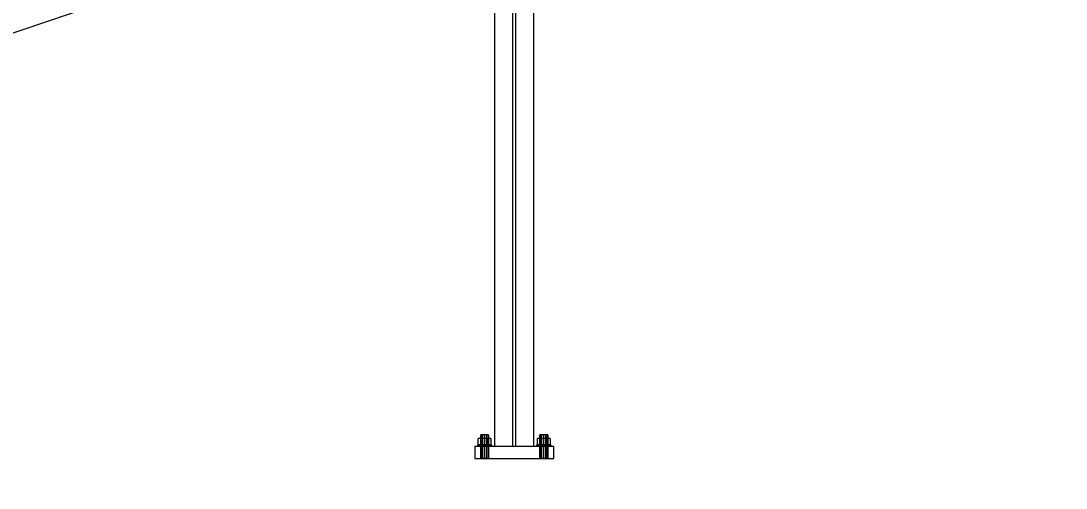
# Model space of a CAD drawing. Header units: millimetres. Extents: x -1970 to 34302, y -65268 to 6837.
# Drawn here: x 4282 to 6402, y -60 to 888 of the extents above; entities that cross this region are included whole.
import ezdxf

# ---------------------------------------------------------------- set-up
doc = ezdxf.new("R2010")
doc.units = ezdxf.units.MM
doc.layers.add('COTAS_P', color=1, linetype='Continuous', lineweight=0)
doc.layers.add('lateral_C01', color=7, linetype='Continuous', lineweight=0)
doc.dimstyles.new('R19_100', dxfattribs={"dimtxt": 250, "dimasz": 150, "dimexe": 150, "dimexo": 80, "dimgap": 100, "dimtad": 1, "dimtih": 1, "dimtoh": 1, "dimdsep": 46, "dimcen": 0.09, "dimadec": 0, "dimazin": 0, "dimtfac": 1, "dimtdec": 4, "dimtofl": 0, "dimtmove": 0, "dimatfit": 3, "dimfxl": 1, "dimtolj": 1, "dimtzin": 0, "dimarcsym": 0})

# ---------------------------------------------------------------- blocks, each defined once
blk = doc.blocks.new('*D0')
at = {"layer": 'COTAS_P', "color": 0, "lineweight": -2, "transparency": 16777216}
for p, q in [((10918.9, 3565.8), (10608.3, 4484.8)), ((1803.3, 1350.6), (10514.3, 4294.7)), ((1923.7, 525.8), (1613.2, 1444.7))]:
    blk.add_line(p, q, dxfattribs=at)
at = {"layer": 'COTAS_P', "color": 0, "transparency": 16777216}
for points in [[(10506.3, 4318.3), (10522.3, 4271), (10656.4, 4342.7)], [(1795.3, 1374.3), (1811.3, 1327), (1661.2, 1302.6)]]:
    blk.add_solid(points, dxfattribs=at)
at = {"layer": 'Defpoints', "color": 0, "transparency": 16777216}
for p in [(10656.4, 4342.7), (10944.5, 3490.1), (1949.4, 450)]:
    blk.add_point(p, dxfattribs=at)
blk = doc.blocks.new('*D22')
at = {"layer": 'COTAS_P', "color": 0, "lineweight": -2, "transparency": 16777216}
for p, q in [((112.7, -80), (112.7, -2650)), ((34302.1, -80), (34302.1, -2650)), ((262.7, -2500), (34152.1, -2500))]:
    blk.add_line(p, q, dxfattribs=at)
at = {"layer": 'COTAS_P', "color": 0, "transparency": 16777216}
for points in [[(262.7, -2475), (262.7, -2525), (112.7, -2500)], [(34152.1, -2475), (34152.1, -2525), (34302.1, -2500)]]:
    blk.add_solid(points, dxfattribs=at)
at = {"layer": 'Defpoints', "color": 0, "transparency": 16777216}
for p in [(112.7, 0), (34302.1, 0), (34302.1, -2500)]:
    blk.add_point(p, dxfattribs=at)

msp = doc.modelspace()

# ---------------------------------------------------------------- linework, layer by layer
at = {"layer": 'lateral_C01'}
for p, q in [((5242.439, 1111.066), (5242.439, 25)), ((5278.939, 1111.066), (5278.939, 25)), ((5285.939, 25), (5285.939, 1111.066)), ((5322.439, 25), (5322.439, 1111.066)), ((3577.193, 630.703), (4714.024, 1014.913)), ((5215.511, 48), (5214.439, 48)), ((5214.439, 0), (5214.439, 48)), ((5218.439, 48), (5215.511, 48)), ((5215.511, 0), (5215.511, 48)), ((5222.439, 48), (5218.439, 48)), ((5218.439, 0), (5218.439, 48)), ((5226.439, 48), (5222.439, 48)), ((5222.439, 0), (5222.439, 48)), ((5229.367, 48), (5226.439, 48)), ((5226.439, 0), (5226.439, 48)), ((5230.439, 48), (5229.367, 48)), ((5229.367, 0), (5229.367, 48)), ((5230.439, 48), (5230.439, 0)), ((5335.511, 48), (5334.439, 48)), ((5334.439, 0), (5334.439, 48)), ((5338.439, 48), (5335.511, 48)), ((5335.511, 0), (5335.511, 48)), ((5342.439, 48), (5338.439, 48)), ((5338.439, 0), (5338.439, 48)), ((5346.439, 48), (5342.439, 48)), ((5342.439, 0), (5342.439, 48)), ((5349.367, 48), (5346.439, 48)), ((5346.439, 0), (5346.439, 48)), ((5350.439, 48), (5349.367, 48)), ((5349.367, 0), (5349.367, 48)), ((5350.439, 48), (5350.439, 0)), ((5202.439, 25), (5362.439, 25)), ((5202.439, 25), (5202.439, 0)), ((5209.504, 28), (5208.439, 28)), ((5208.439, 25), (5208.439, 28)), ((5209.504, 25), (5208.439, 25)), ((5212.539, 28), (5209.504, 28)), ((5209.504, 25), (5209.504, 28)), ((5212.539, 25), (5209.504, 25)), ((5216.039, 40.8), (5209.639, 40.8)), ((5209.639, 28), (5209.639, 40.8)), ((5216.039, 28), (5209.639, 28)), ((5217.081, 28), (5212.539, 28)), ((5212.539, 25), (5212.539, 28)), ((5217.081, 25), (5212.539, 25)), ((5228.839, 40.8), (5216.039, 40.8)), ((5216.039, 28), (5216.039, 40.8)), ((5228.839, 28), (5216.039, 28)), ((5222.439, 28), (5217.081, 28)), ((5217.081, 25), (5217.081, 28)), ((5222.439, 25), (5217.081, 25)), ((5227.796, 28), (5222.439, 28)), ((5222.439, 25), (5222.439, 28)), ((5227.796, 25), (5222.439, 25)), ((5232.338, 28), (5227.796, 28)), ((5227.796, 25), (5227.796, 28)), ((5232.338, 25), (5227.796, 25)), ((5235.239, 40.8), (5228.839, 40.8)), ((5228.839, 28), (5228.839, 40.8)), ((5228.839, 28), (5235.239, 28)), ((5235.373, 28), (5232.338, 28)), ((5232.338, 25), (5232.338, 28)), ((5235.373, 25), (5232.338, 25)), ((5235.239, 40.8), (5235.239, 28)), ((5236.439, 28), (5235.373, 28)), ((5235.373, 25), (5235.373, 28)), ((5235.373, 25), (5236.439, 25)), ((5236.439, 28), (5236.439, 25)), ((5242.439, 25), (5322.439, 25)), ((5278.939, 25), (5285.939, 25)), ((5329.504, 28), (5328.439, 28)), ((5328.439, 25), (5328.439, 28)), ((5329.504, 25), (5328.439, 25)), ((5332.539, 28), (5329.504, 28)), ((5329.504, 25), (5329.504, 28)), ((5332.539, 25), (5329.504, 25)), ((5336.039, 40.8), (5329.639, 40.8)), ((5329.639, 28), (5329.639, 40.8)), ((5336.039, 28), (5329.639, 28)), ((5337.081, 28), (5332.539, 28)), ((5332.539, 25), (5332.539, 28)), ((5337.081, 25), (5332.539, 25)), ((5348.839, 40.8), (5336.039, 40.8)), ((5336.039, 28), (5336.039, 40.8)), ((5348.839, 28), (5336.039, 28)), ((5342.439, 28), (5337.081, 28)), ((5337.081, 25), (5337.081, 28)), ((5342.439, 25), (5337.081, 25)), ((5347.796, 28), (5342.439, 28)), ((5342.439, 25), (5342.439, 28)), ((5347.796, 25), (5342.439, 25)), ((5352.338, 28), (5347.796, 28)), ((5347.796, 25), (5347.796, 28)), ((5352.338, 25), (5347.796, 25)), ((5355.239, 40.8), (5348.839, 40.8)), ((5348.839, 28), (5348.839, 40.8)), ((5348.839, 28), (5355.239, 28)), ((5355.373, 28), (5352.338, 28)), ((5352.338, 25), (5352.338, 28)), ((5355.373, 25), (5352.338, 25)), ((5355.239, 40.8), (5355.239, 28)), ((5356.439, 28), (5355.373, 28)), ((5355.373, 25), (5355.373, 28)), ((5355.373, 25), (5356.439, 25)), ((5356.439, 28), (5356.439, 25)), ((5362.439, 0), (5362.439, 25)), ((5202.439, 0), (5362.439, 0)), ((5215.511, 0), (5214.439, 0)), ((5218.439, 0), (5215.511, 0)), ((5222.439, 0), (5218.439, 0)), ((5226.439, 0), (5222.439, 0)), ((5229.367, 0), (5226.439, 0)), ((5229.367, 0), (5230.439, 0)), ((5335.511, 0), (5334.439, 0)), ((5338.439, 0), (5335.511, 0)), ((5342.439, 0), (5338.439, 0)), ((5346.439, 0), (5342.439, 0)), ((5349.367, 0), (5346.439, 0)), ((5349.367, 0), (5350.439, 0))]:
    msp.add_line(p, q, dxfattribs=at)

# ---------------------------------------------------------------- dimensions: what is measured, and where the dimension line sits
at = {"layer": 'COTAS_P'}
for p1, p2, distance, picture, middle in [((1949.358, 450), (10944.529, 3490.056), 900, '*D0', (6158.787, 2822.651)), ((112.7, 0), (34302.083, 0), -2500, '*D22', (17207.392, -2500))]:
    dim = msp.add_aligned_dim(p1=p1, p2=p2, distance=distance, text='<> P', dimstyle='R19_100', dxfattribs=at)
    dim.commit()
    dim.dimension.update_dxf_attribs({"geometry": picture, "text_midpoint": middle})

doc.saveas('drawing.dxf')
